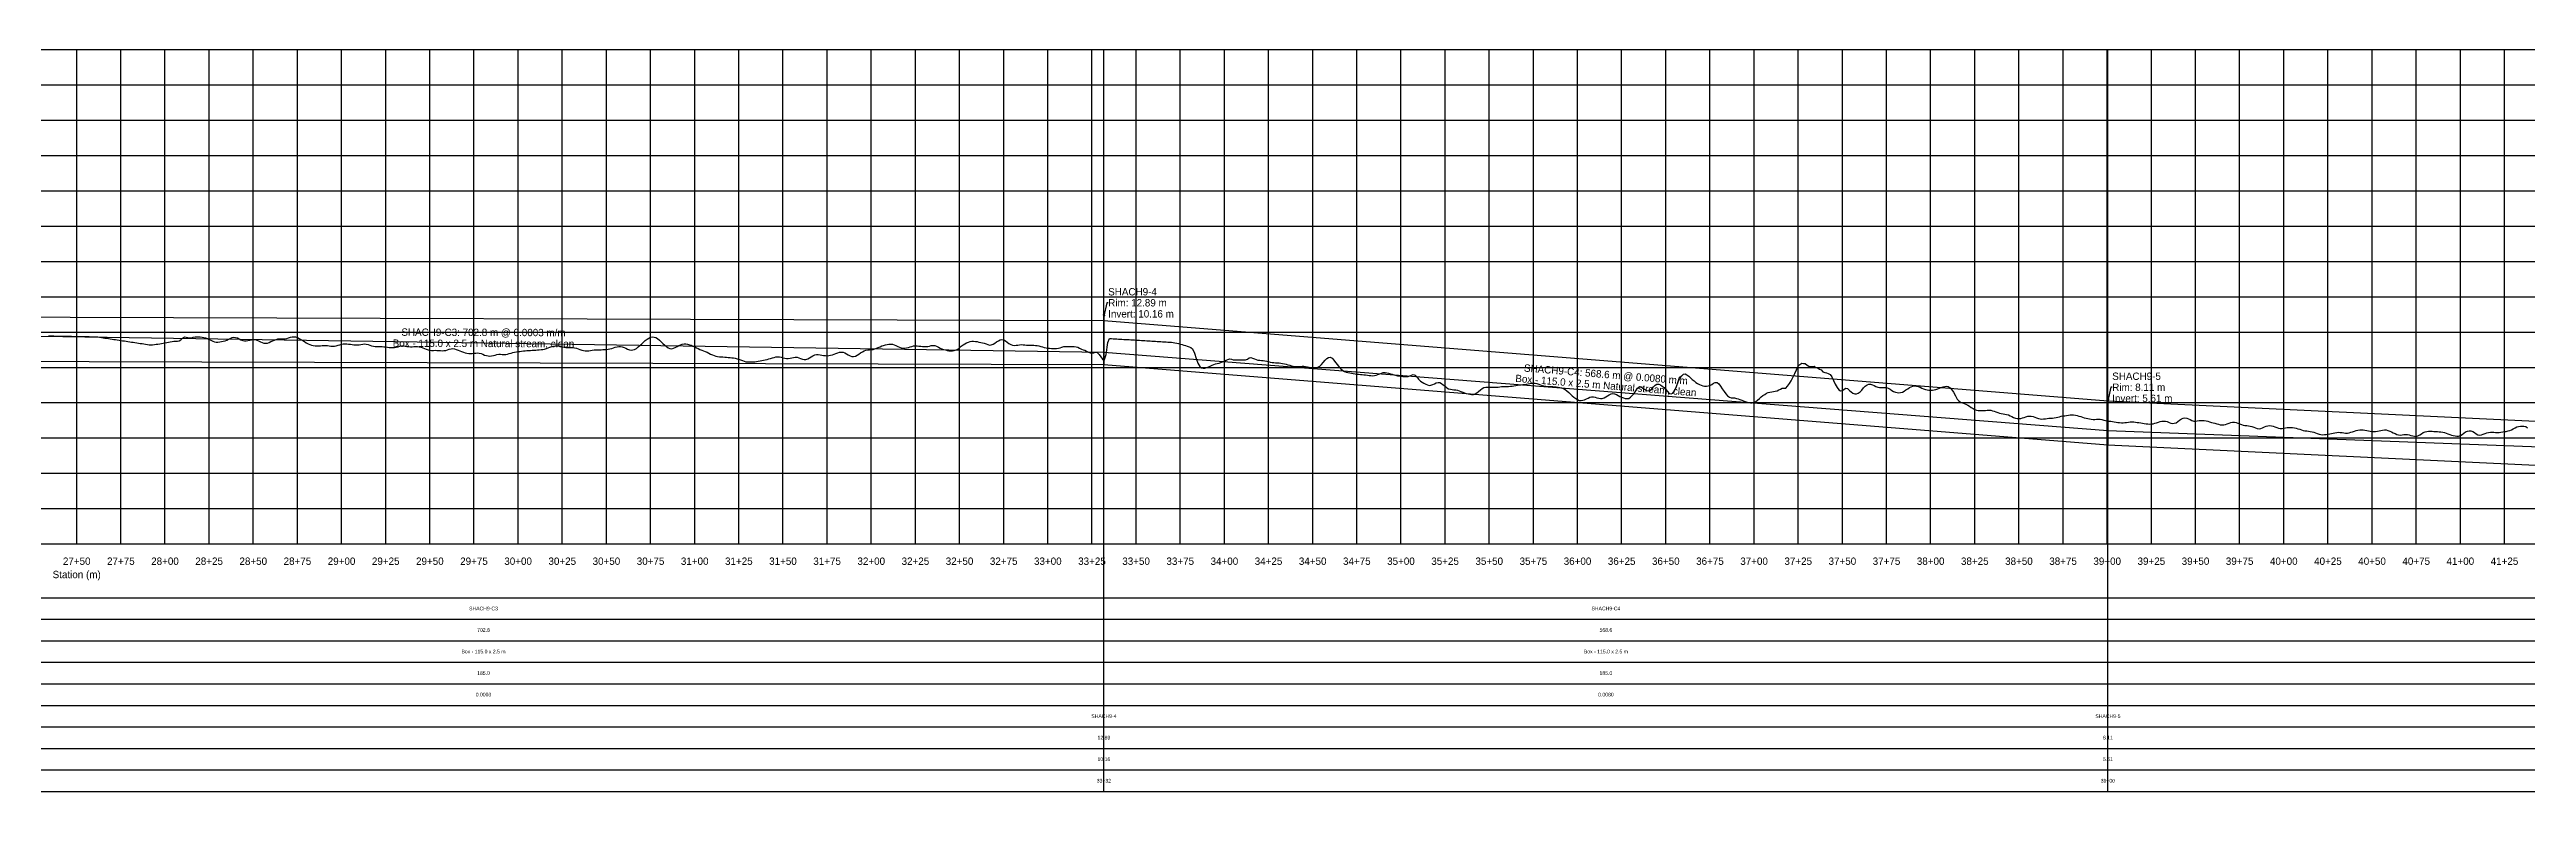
# Model space of a CAD drawing. Extents: x -64 to 5525, y -140 to 288.
# Drawn here: x 2735 to 4137, y -140 to 280 of the extents above; entities that cross this region are included whole.
import ezdxf
from ezdxf.enums import TextEntityAlignment as Align

# ---------------------------------------------------------------- set-up
doc = ezdxf.new("R2010")
doc.units = 0
for name, color, linetype in [('Annotation', 7, 'Continuous'), ('Annotation_Table', 254, 'Continuous'), ('Crown', 7, 'Continuous'), ('Grid', 254, 'Continuous'), ('Grid_Text', 7, 'Continuous'), ('Ground_Elevation', 3, 'Continuous'), ('Hydraulic_Grade', 5, 'Continuous'), ('Invert', 7, 'Continuous'), ('Structure', 7, 'Continuous')]:
    doc.layers.add(name, color=color, linetype=linetype)

msp = doc.modelspace()

# ---------------------------------------------------------------- linework, layer by layer
at = {"layer": 'Annotation', "color": 0}
for points in [[(3331.76, 128.94), (3331.56, 129.92), (3332.35, 129.74)], [(3900.4, 81.1), (3900.2, 82.08), (3900.99, 81.9)]]:
    msp.add_lwpolyline(points, close=True, dxfattribs=at)
for points in [[(3334.2, 136.56), (3333.46, 136.56), (3331.76, 128.94)], [(3902.84, 88.72), (3902.1, 88.72), (3900.4, 81.1)]]:
    msp.add_lwpolyline(points, dxfattribs=at)
at = {"layer": 'Annotation_Table', "color": 254}
for points in [[(3331.76, -140.21), (3331.76, 280)], [(3900.4, -140.21), (3900.4, 280)], [(-25, -30.48), (5499.95, -30.48)], [(-25, -42.67), (5499.95, -42.67)], [(-25, -54.86), (5499.95, -54.86)], [(-25, -67.06), (5499.95, -67.06)], [(-25, -79.25), (5499.95, -79.25)], [(-25, -91.44), (5499.95, -91.44)], [(-25, -103.63), (5499.95, -103.63)], [(-25, -115.82), (5499.95, -115.82)], [(-25, -128.02), (5499.95, -128.02)], [(-25, -140.21), (5499.95, -140.21)]]:
    msp.add_lwpolyline(points, dxfattribs=at)
at = {"layer": 'Crown', "color": 0}
for points in [[(2629, 128.72), (3331.76, 126.61)], [(3331.76, 126.61), (3331.76, 126.61)], [(3331.76, 126.61), (3900.4, 81.1)], [(3900.4, 81.1), (3900.4, 81.1)], [(3900.4, 81.1), (4695, 43.34)]]:
    msp.add_lwpolyline(points, dxfattribs=at)
at = {"layer": 'Grid', "color": 254}
for points in [[(-25, 280), (5500, 280)], [(2750, 0), (2750, 280)], [(2775, 0), (2775, 280)], [(2800, 0), (2800, 280)], [(2825, 0), (2825, 280)], [(2850, 0), (2850, 280)], [(2875, 0), (2875, 280)], [(2900, 0), (2900, 280)], [(2925, 0), (2925, 280)], [(2950, 0), (2950, 280)], [(2975, 0), (2975, 280)], [(3000, 0), (3000, 280)], [(3025, 0), (3025, 280)], [(3050, 0), (3050, 280)], [(3075, 0), (3075, 280)], [(3100, 0), (3100, 280)], [(3125, 0), (3125, 280)], [(3150, 0), (3150, 280)], [(3175, 0), (3175, 280)], [(3200, 0), (3200, 280)], [(3225, 0), (3225, 280)], [(3250, 0), (3250, 280)], [(3275, 0), (3275, 280)], [(3300, 0), (3300, 280)], [(3325, 0), (3325, 280)], [(3350, 0), (3350, 280)], [(3375, 0), (3375, 280)], [(3400, 0), (3400, 280)], [(3425, 0), (3425, 280)], [(3450, 0), (3450, 280)], [(3475, 0), (3475, 280)], [(3500, 0), (3500, 280)], [(3525, 0), (3525, 280)], [(3550, 0), (3550, 280)], [(3575, 0), (3575, 280)], [(3600, 0), (3600, 280)], [(3625, 0), (3625, 280)], [(3650, 0), (3650, 280)], [(3675, 0), (3675, 280)], [(3700, 0), (3700, 280)], [(3725, 0), (3725, 280)], [(3750, 0), (3750, 280)], [(3775, 0), (3775, 280)], [(3800, 0), (3800, 280)], [(3825, 0), (3825, 280)], [(3850, 0), (3850, 280)], [(3875, 0), (3875, 280)], [(3900, 0), (3900, 280)], [(3925, 0), (3925, 280)], [(3950, 0), (3950, 280)], [(3975, 0), (3975, 280)], [(4000, 0), (4000, 280)], [(4025, 0), (4025, 280)], [(4050, 0), (4050, 280)], [(4075, 0), (4075, 280)], [(4100, 0), (4100, 280)], [(4125, 0), (4125, 280)], [(-25, 260), (5500, 260)], [(-25, 240), (5500, 240)], [(-25, 220), (5500, 220)], [(-25, 200), (5500, 200)], [(-25, 180), (5500, 180)], [(-25, 160), (5500, 160)], [(-25, 140), (5500, 140)], [(-25, 120), (5500, 120)], [(-25, 100), (5500, 100)], [(-25, 80), (5500, 80)], [(-25, 60), (5500, 60)], [(-25, 40), (5500, 40)], [(-25, 20), (5500, 20)], [(-25, 0), (5500, 0)]]:
    msp.add_lwpolyline(points, dxfattribs=at)
at = {"layer": 'Ground_Elevation', "color": 3}
msp.add_lwpolyline([(2734, 117.82), (2735, 117.8), (2736, 117.78), (2737, 117.76), (2738, 117.74), (2739, 117.72), (2740, 117.71), (2741, 117.69), (2742, 117.67), (2743, 117.65), (2744, 117.63), (2745, 117.61), (2746, 117.6), (2747, 117.58), (2748, 117.56), (2749, 117.54), (2750, 117.52), (2751, 117.5), (2752, 117.49), (2753, 117.47), (2754, 117.45), (2755, 117.43), (2756, 117.41), (2757, 117.39), (2758, 117.36), (2759, 117.34), (2760, 117.32), (2761, 117.29), (2762, 117.2), (2763, 117.06), (2764, 116.91), (2765, 116.76), (2766, 116.62), (2767, 116.46), (2768, 116.31), (2769, 116.16), (2770, 116.01), (2771, 115.86), (2772, 115.71), (2773, 115.55), (2774, 115.4), (2775, 115.25), (2776, 115.11), (2777, 114.95), (2778, 114.79), (2779, 114.64), (2780, 114.49), (2781, 114.34), (2782, 114.19), (2783, 114.04), (2784, 113.89), (2785, 113.74), (2786, 113.59), (2787, 113.43), (2788, 113.28), (2789, 113.13), (2790, 112.98), (2791, 112.84), (2792, 112.76), (2793, 112.79), (2794, 112.92), (2795, 113.07), (2796, 113.22), (2797, 113.4), (2798, 113.57), (2799, 113.75), (2800, 113.91), (2801, 114.05), (2802, 114.19), (2803, 114.37), (2804, 114.61), (2805, 114.84), (2806, 114.87), (2807, 114.89), (2808, 115.04), (2809, 115.52), (2810, 116.57), (2811, 117.21), (2812, 117.14), (2813, 116.92), (2814, 116.74), (2815, 116.73), (2816, 117), (2817, 117.31), (2818, 117.3), (2819, 117.27), (2820, 117.24), (2821, 117.16), (2822, 116.98), (2823, 116.68), (2824, 116.28), (2825, 115.79), (2826, 115.33), (2827, 114.91), (2828, 114.54), (2829, 114.31), (2830, 114.26), (2831, 114.37), (2832, 114.55), (2833, 114.76), (2834, 115.04), (2835, 115.44), (2836, 115.92), (2837, 116.43), (2838, 116.83), (2839, 117.04), (2840, 116.98), (2841, 116.64), (2842, 116.12), (2843, 115.62), (2844, 115.26), (2845, 115.07), (2846, 115.04), (2847, 115.18), (2848, 115.41), (2849, 115.65), (2850, 115.81), (2851, 115.74), (2852, 115.44), (2853, 114.96), (2854, 114.45), (2855, 114.03), (2856, 113.74), (2857, 113.65), (2858, 113.78), (2859, 114.12), (2860, 114.56), (2861, 115.02), (2862, 115.42), (2863, 115.79), (2864, 116.09), (2865, 116.22), (2866, 116.19), (2867, 116.12), (2868, 116.17), (2869, 116.38), (2870, 116.7), (2871, 117.01), (2872, 117.25), (2873, 117.36), (2874, 117.25), (2875, 116.91), (2876, 116.4), (2877, 115.78), (2878, 115.16), (2879, 114.55), (2880, 113.95), (2881, 113.41), (2882, 112.94), (2883, 112.6), (2884, 112.34), (2885, 112.19), (2886, 112.13), (2887, 112.16), (2888, 112.25), (2889, 112.34), (2890, 112.39), (2891, 112.37), (2892, 112.29), (2893, 112.12), (2894, 111.97), (2895, 111.91), (2896, 112), (2897, 112.22), (2898, 112.5), (2899, 112.82), (2900, 113.12), (2901, 113.32), (2902, 113.39), (2903, 113.34), (2904, 113.2), (2905, 113.04), (2906, 112.89), (2907, 112.76), (2908, 112.69), (2909, 112.7), (2910, 112.8), (2911, 112.99), (2912, 113.16), (2913, 113.23), (2914, 113.13), (2915, 112.87), (2916, 112.5), (2917, 112.17), (2918, 111.92), (2919, 111.8), (2920, 111.76), (2921, 111.76), (2922, 111.77), (2923, 111.76), (2924, 111.71), (2925, 111.59), (2926, 111.44), (2927, 111.27), (2928, 111.16), (2929, 111.15), (2930, 111.26), (2931, 111.45), (2932, 111.71), (2933, 111.97), (2934, 112.14), (2935, 112.16), (2936, 112.06), (2937, 111.89), (2938, 111.74), (2939, 111.67), (2940, 111.7), (2941, 111.79), (2942, 111.87), (2943, 111.85), (2944, 111.65), (2945, 111.34), (2946, 111), (2947, 110.63), (2948, 110.24), (2949, 109.89), (2950, 109.65), (2951, 109.57), (2952, 109.63), (2953, 109.66), (2954, 109.63), (2955, 109.56), (2956, 109.48), (2957, 109.43), (2958, 109.47), (2959, 109.61), (2960, 109.87), (2961, 110.22), (2962, 110.52), (2963, 110.66), (2964, 110.51), (2965, 110.2), (2966, 109.79), (2967, 109.32), (2968, 108.9), (2969, 108.55), (2970, 108.26), (2971, 108.03), (2972, 107.9), (2973, 107.89), (2974, 107.92), (2975, 108), (2976, 108.09), (2977, 108.13), (2978, 108.05), (2979, 107.78), (2980, 107.39), (2981, 106.96), (2982, 106.65), (2983, 106.45), (2984, 106.4), (2985, 106.48), (2986, 106.68), (2987, 106.97), (2988, 107.25), (2989, 107.4), (2990, 107.43), (2991, 107.37), (2992, 107.34), (2993, 107.34), (2994, 107.51), (2995, 107.75), (2996, 108.06), (2997, 108.34), (2998, 108.59), (2999, 108.81), (3000, 108.96), (3001, 109.04), (3002, 109.12), (3003, 109.26), (3004, 109.42), (3005, 109.53), (3006, 109.59), (3007, 109.63), (3008, 109.65), (3009, 109.68), (3010, 109.74), (3011, 109.85), (3012, 109.96), (3013, 110.04), (3014, 110.15), (3015, 110.35), (3016, 110.62), (3017, 111), (3018, 111.39), (3019, 111.74), (3020, 112.02), (3021, 112.2), (3022, 112.25), (3023, 112.17), (3024, 111.92), (3025, 111.61), (3026, 111.36), (3027, 111.21), (3028, 111.19), (3029, 111.27), (3030, 111.31), (3031, 111.25), (3032, 111.08), (3033, 110.79), (3034, 110.44), (3035, 110.07), (3036, 109.75), (3037, 109.52), (3038, 109.42), (3039, 109.39), (3040, 109.42), (3041, 109.57), (3042, 109.75), (3043, 109.86), (3044, 109.87), (3045, 109.85), (3046, 109.88), (3047, 109.98), (3048, 110.06), (3049, 110.11), (3050, 110.13), (3051, 110.26), (3052, 110.47), (3053, 110.76), (3054, 111.1), (3055, 111.43), (3056, 111.68), (3057, 111.77), (3058, 111.74), (3059, 111.58), (3060, 111.29), (3061, 110.85), (3062, 110.36), (3063, 109.99), (3064, 109.8), (3065, 109.83), (3066, 110.13), (3067, 110.73), (3068, 111.54), (3069, 112.44), (3070, 113.34), (3071, 114.24), (3072, 115.14), (3073, 115.96), (3074, 116.62), (3075, 117.07), (3076, 117.26), (3077, 117.16), (3078, 116.83), (3079, 116.26), (3080, 115.4), (3081, 114.42), (3082, 113.43), (3083, 112.53), (3084, 111.75), (3085, 111.12), (3086, 110.7), (3087, 110.58), (3088, 110.8), (3089, 111.29), (3090, 111.89), (3091, 112.43), (3092, 112.83), (3093, 113.13), (3094, 113.31), (3095, 113.3), (3096, 113.1), (3097, 112.83), (3098, 112.47), (3099, 112.07), (3100, 111.62), (3101, 111.13), (3102, 110.65), (3103, 110.19), (3104, 109.76), (3105, 109.36), (3106, 108.96), (3107, 108.51), (3108, 108), (3109, 107.51), (3110, 107.06), (3111, 106.68), (3112, 106.37), (3113, 106.13), (3114, 106.01), (3115, 105.97), (3116, 105.9), (3117, 105.8), (3118, 105.68), (3119, 105.57), (3120, 105.49), (3121, 105.41), (3122, 105.31), (3123, 105.13), (3124, 104.89), (3125, 104.57), (3126, 104.2), (3127, 103.79), (3128, 103.44), (3129, 103.2), (3130, 103.12), (3131, 103.09), (3132, 103.06), (3133, 103.06), (3134, 103.12), (3135, 103.26), (3136, 103.45), (3137, 103.68), (3138, 103.91), (3139, 104.13), (3140, 104.32), (3141, 104.52), (3142, 104.74), (3143, 105), (3144, 105.31), (3145, 105.62), (3146, 105.87), (3147, 105.98), (3148, 105.93), (3149, 105.74), (3150, 105.46), (3151, 105.21), (3152, 105.05), (3153, 105.02), (3154, 105.11), (3155, 105.3), (3156, 105.55), (3157, 105.71), (3158, 105.69), (3159, 105.39), (3160, 104.97), (3161, 104.6), (3162, 104.42), (3163, 104.49), (3164, 104.79), (3165, 105.3), (3166, 105.92), (3167, 106.54), (3168, 107), (3169, 107.22), (3170, 107.21), (3171, 107.06), (3172, 106.88), (3173, 106.74), (3174, 106.65), (3175, 106.61), (3176, 106.67), (3177, 106.85), (3178, 107.12), (3179, 107.46), (3180, 107.84), (3181, 108.22), (3182, 108.51), (3183, 108.65), (3184, 108.53), (3185, 108.15), (3186, 107.62), (3187, 107.02), (3188, 106.49), (3189, 106.15), (3190, 106.09), (3191, 106.32), (3192, 106.83), (3193, 107.5), (3194, 108.2), (3195, 108.83), (3196, 109.33), (3197, 109.67), (3198, 109.87), (3199, 109.96), (3200, 110.03), (3201, 110.16), (3202, 110.43), (3203, 110.82), (3204, 111.26), (3205, 111.71), (3206, 112.11), (3207, 112.44), (3208, 112.7), (3209, 112.92), (3210, 113.07), (3211, 113.13), (3212, 113.04), (3213, 112.76), (3214, 112.32), (3215, 111.8), (3216, 111.35), (3217, 111.02), (3218, 110.84), (3219, 110.82), (3220, 110.96), (3221, 111.23), (3222, 111.55), (3223, 111.87), (3224, 112.11), (3225, 112.22), (3226, 112.18), (3227, 112.05), (3228, 111.91), (3229, 111.81), (3230, 111.75), (3231, 111.75), (3232, 111.85), (3233, 112.07), (3234, 112.31), (3235, 112.43), (3236, 112.31), (3237, 111.95), (3238, 111.45), (3239, 110.95), (3240, 110.52), (3241, 110.16), (3242, 109.87), (3243, 109.6), (3244, 109.42), (3245, 109.36), (3246, 109.39), (3247, 109.57), (3248, 109.87), (3249, 110.36), (3250, 111.09), (3251, 112), (3252, 112.83), (3253, 113.33), (3254, 113.81), (3255, 114.23), (3256, 114.56), (3257, 114.75), (3258, 114.8), (3259, 114.73), (3260, 114.56), (3261, 114.32), (3262, 114.07), (3263, 113.86), (3264, 113.72), (3265, 113.38), (3266, 112.89), (3267, 112.62), (3268, 112.68), (3269, 113.04), (3270, 113.65), (3271, 114.39), (3272, 115.08), (3273, 115.59), (3274, 115.78), (3275, 115.58), (3276, 115.05), (3277, 114.29), (3278, 113.5), (3279, 112.88), (3280, 112.51), (3281, 112.4), (3282, 112.49), (3283, 112.65), (3284, 112.78), (3285, 112.86), (3286, 112.84), (3287, 112.71), (3288, 112.57), (3289, 112.49), (3290, 112.49), (3291, 112.51), (3292, 112.51), (3293, 112.46), (3294, 112.33), (3295, 112.11), (3296, 111.81), (3297, 111.53), (3298, 111.28), (3299, 111.07), (3300, 110.89), (3301, 110.77), (3302, 110.71), (3303, 110.69), (3304, 110.68), (3305, 110.7), (3306, 110.8), (3307, 111.05), (3308, 111.45), (3309, 111.76), (3310, 111.84), (3311, 111.84), (3312, 111.83), (3313, 111.81), (3314, 111.79), (3315, 111.77), (3316, 111.69), (3317, 111.39), (3318, 110.87), (3319, 110.37), (3320, 110.01), (3321, 109.66), (3322, 109.18), (3323, 108.67), (3324, 108.25), (3325, 108.06), (3326, 108.26), (3327, 108.6), (3328, 108.35), (3329, 107.34), (3330, 105.96), (3331, 104.61), (3332, 103.91), (3333, 107.29), (3334, 114.04), (3335, 116.27), (3336, 116.28), (3337, 116.22), (3338, 116.17), (3339, 116.1), (3340, 116.04), (3341, 115.98), (3342, 115.91), (3343, 115.85), (3344, 115.8), (3345, 115.73), (3346, 115.68), (3347, 115.61), (3348, 115.55), (3349, 115.49), (3350, 115.43), (3351, 115.37), (3352, 115.31), (3353, 115.24), (3354, 115.18), (3355, 115.13), (3356, 115.06), (3357, 115.01), (3358, 114.94), (3359, 114.88), (3360, 114.82), (3361, 114.76), (3362, 114.7), (3363, 114.64), (3364, 114.58), (3365, 114.51), (3366, 114.46), (3367, 114.39), (3368, 114.34), (3369, 114.27), (3370, 114.21), (3371, 114.13), (3372, 113.95), (3373, 113.7), (3374, 113.45), (3375, 113.18), (3376, 112.89), (3377, 112.6), (3378, 112.29), (3379, 111.98), (3380, 111.66), (3381, 111.32), (3382, 110.53), (3383, 108.11), (3384, 104.98), (3385, 102.37), (3386, 100.57), (3387, 99.66), (3388, 99.5), (3389, 99.61), (3390, 99.86), (3391, 100.25), (3392, 100.73), (3393, 101.21), (3394, 101.61), (3395, 101.93), (3396, 102.19), (3397, 102.44), (3398, 102.74), (3399, 103.13), (3400, 103.59), (3401, 104.06), (3402, 104.48), (3403, 104.73), (3404, 104.61), (3405, 104.34), (3406, 104.26), (3407, 104.25), (3408, 104.26), (3409, 104.27), (3410, 104.28), (3411, 104.28), (3412, 104.32), (3413, 104.63), (3414, 105.31), (3415, 105.65), (3416, 105.28), (3417, 104.76), (3418, 104.37), (3419, 104.14), (3420, 104.01), (3421, 103.94), (3422, 103.86), (3423, 103.74), (3424, 103.53), (3425, 103.27), (3426, 103.01), (3427, 102.82), (3428, 102.69), (3429, 102.61), (3430, 102.54), (3431, 102.47), (3432, 102.36), (3433, 102.2), (3434, 101.99), (3435, 101.73), (3436, 101.45), (3437, 101.16), (3438, 100.9), (3439, 100.68), (3440, 100.52), (3441, 100.42), (3442, 100.43), (3443, 100.51), (3444, 100.6), (3445, 100.59), (3446, 100.47), (3447, 100.29), (3448, 100.11), (3449, 99.89), (3450, 99.64), (3451, 99.51), (3452, 99.62), (3453, 100.01), (3454, 100.65), (3455, 101.6), (3456, 102.79), (3457, 104.09), (3458, 105.1), (3459, 105.65), (3460, 105.69), (3461, 105.12), (3462, 104.07), (3463, 102.7), (3464, 101.33), (3465, 100.12), (3466, 99.09), (3467, 98.26), (3468, 97.69), (3469, 97.35), (3470, 97.14), (3471, 96.92), (3472, 96.67), (3473, 96.43), (3474, 96.26), (3475, 96.15), (3476, 96.05), (3477, 95.95), (3478, 95.88), (3479, 95.83), (3480, 95.75), (3481, 95.61), (3482, 95.43), (3483, 95.3), (3484, 95.24), (3485, 95.35), (3486, 95.62), (3487, 96), (3488, 96.4), (3489, 96.74), (3490, 96.99), (3491, 97.07), (3492, 96.96), (3493, 96.69), (3494, 96.35), (3495, 96.05), (3496, 95.77), (3497, 95.51), (3498, 95.28), (3499, 95.12), (3500, 95), (3501, 94.88), (3502, 94.76), (3503, 94.74), (3504, 94.88), (3505, 95.13), (3506, 95.54), (3507, 95.91), (3508, 95.65), (3509, 94.59), (3510, 93.29), (3511, 92.23), (3512, 91.58), (3513, 91.05), (3514, 90.51), (3515, 90.04), (3516, 89.8), (3517, 89.85), (3518, 90.23), (3519, 90.75), (3520, 91.22), (3521, 91.44), (3522, 91.33), (3523, 90.85), (3524, 90.11), (3525, 89.25), (3526, 88.44), (3527, 87.87), (3528, 87.58), (3529, 87.44), (3530, 87.35), (3531, 87.22), (3532, 87.04), (3533, 86.75), (3534, 86.35), (3535, 85.93), (3536, 85.55), (3537, 85.23), (3538, 84.97), (3539, 84.74), (3540, 84.55), (3541, 84.58), (3542, 84.92), (3543, 85.54), (3544, 86.37), (3545, 87.23), (3546, 87.95), (3547, 88.5), (3548, 88.79), (3549, 88.85), (3550, 88.82), (3551, 88.81), (3552, 88.82), (3553, 88.82), (3554, 88.81), (3555, 88.84), (3556, 88.95), (3557, 89.08), (3558, 89.17), (3559, 89.18), (3560, 89.15), (3561, 89.17), (3562, 89.25), (3563, 89.38), (3564, 89.56), (3565, 89.78), (3566, 89.95), (3567, 90.07), (3568, 90.16), (3569, 90.27), (3570, 90.37), (3571, 90.51), (3572, 90.66), (3573, 90.82), (3574, 90.95), (3575, 90.98), (3576, 90.95), (3577, 90.77), (3578, 90.44), (3579, 90.08), (3580, 89.73), (3581, 89.45), (3582, 89.26), (3583, 89.15), (3584, 89.1), (3585, 89.11), (3586, 89.11), (3587, 89.03), (3588, 88.94), (3589, 88.8), (3590, 88.61), (3591, 88.34), (3592, 87.96), (3593, 87.43), (3594, 86.66), (3595, 85.77), (3596, 84.83), (3597, 83.95), (3598, 83.1), (3599, 82.39), (3600, 81.7), (3601, 81.25), (3602, 81.16), (3603, 81.38), (3604, 81.69), (3605, 82.15), (3606, 82.6), (3607, 83.03), (3608, 83.27), (3609, 83.32), (3610, 83.09), (3611, 82.82), (3612, 82.53), (3613, 82.33), (3614, 82.34), (3615, 82.75), (3616, 83.28), (3617, 83.91), (3618, 84.5), (3619, 84.93), (3620, 85.16), (3621, 84.99), (3622, 84.53), (3623, 84), (3624, 83.48), (3625, 83.03), (3626, 82.65), (3627, 82.34), (3628, 82.28), (3629, 82.43), (3630, 83.08), (3631, 84.04), (3632, 85.26), (3633, 86.78), (3634, 88.12), (3635, 88.92), (3636, 88.92), (3637, 88.25), (3638, 87.55), (3639, 86.91), (3640, 86.69), (3641, 86.96), (3642, 87.75), (3643, 88.88), (3644, 89.84), (3645, 90.52), (3646, 90.5), (3647, 90.02), (3648, 89.33), (3649, 88.52), (3650, 87.39), (3651, 86.27), (3652, 85.27), (3653, 85.04), (3654, 85.44), (3655, 86.78), (3656, 89.12), (3657, 91.83), (3658, 93.86), (3659, 95.15), (3660, 96.22), (3661, 96.36), (3662, 95.78), (3663, 95.01), (3664, 94.09), (3665, 93.15), (3666, 92.27), (3667, 91.49), (3668, 90.83), (3669, 90.3), (3670, 89.92), (3671, 89.6), (3672, 89.41), (3673, 89.4), (3674, 89.46), (3675, 89.69), (3676, 90.25), (3677, 91.02), (3678, 91.45), (3679, 91.42), (3680, 90.7), (3681, 89.42), (3682, 87.89), (3683, 86.38), (3684, 85.03), (3685, 83.96), (3686, 83.16), (3687, 82.78), (3688, 82.7), (3689, 82.66), (3690, 82.45), (3691, 82.14), (3692, 81.81), (3693, 81.39), (3694, 80.96), (3695, 80.59), (3696, 80.3), (3697, 80.09), (3698, 79.91), (3699, 79.88), (3700, 80.13), (3701, 80.69), (3702, 81.48), (3703, 82.33), (3704, 83.23), (3705, 84.01), (3706, 84.69), (3707, 85.35), (3708, 85.74), (3709, 85.91), (3710, 86.08), (3711, 86.31), (3712, 86.51), (3713, 86.72), (3714, 87.18), (3715, 87.67), (3716, 88.18), (3717, 88.18), (3718, 88.21), (3719, 89.28), (3720, 90.83), (3721, 92.28), (3722, 94.24), (3723, 96.54), (3724, 98.55), (3725, 100.62), (3726, 101.53), (3727, 102.35), (3728, 102.2), (3729, 102.22), (3730, 101.2), (3731, 100.66), (3732, 100.57), (3733, 100.54), (3734, 100.65), (3735, 99.96), (3736, 99.72), (3737, 99.04), (3738, 98.5), (3739, 97.45), (3740, 97.01), (3741, 96.88), (3742, 96.57), (3743, 95.9), (3744, 94.56), (3745, 92.58), (3746, 90.41), (3747, 88.52), (3748, 87.27), (3749, 86.72), (3750, 86.91), (3751, 87.73), (3752, 88.25), (3753, 87.94), (3754, 86.92), (3755, 86.09), (3756, 85.41), (3757, 85.01), (3758, 85.02), (3759, 85.4), (3760, 86.13), (3761, 87.16), (3762, 88.32), (3763, 89.34), (3764, 90.08), (3765, 90.48), (3766, 90.48), (3767, 90.17), (3768, 89.67), (3769, 89.18), (3770, 88.82), (3771, 88.63), (3772, 88.58), (3773, 88.61), (3774, 88.64), (3775, 88.53), (3776, 88.22), (3777, 87.64), (3778, 86.98), (3779, 86.33), (3780, 85.93), (3781, 85.77), (3782, 85.64), (3783, 85.7), (3784, 86), (3785, 86.55), (3786, 87.23), (3787, 87.91), (3788, 88.52), (3789, 89.03), (3790, 89.36), (3791, 89.49), (3792, 89.4), (3793, 89.12), (3794, 88.73), (3795, 88.27), (3796, 87.82), (3797, 87.46), (3798, 87.2), (3799, 87.05), (3800, 87.02), (3801, 87.09), (3802, 87.26), (3803, 87.53), (3804, 87.86), (3805, 88.24), (3806, 88.63), (3807, 88.98), (3808, 89.24), (3809, 89.33), (3810, 89.06), (3811, 88.35), (3812, 87.31), (3813, 85.99), (3814, 83.92), (3815, 82.05), (3816, 80.95), (3817, 80.36), (3818, 79.97), (3819, 79.61), (3820, 79.21), (3821, 78.67), (3822, 78.02), (3823, 77.31), (3824, 76.61), (3825, 76.07), (3826, 75.76), (3827, 75.63), (3828, 75.58), (3829, 75.55), (3830, 75.56), (3831, 75.65), (3832, 75.78), (3833, 75.82), (3834, 75.67), (3835, 75.42), (3836, 75.13), (3837, 74.83), (3838, 74.49), (3839, 74.13), (3840, 73.86), (3841, 73.7), (3842, 73.54), (3843, 73.32), (3844, 73.03), (3845, 72.63), (3846, 72.15), (3847, 71.65), (3848, 71.24), (3849, 71.02), (3850, 70.96), (3851, 71.08), (3852, 71.35), (3853, 71.67), (3854, 72.02), (3855, 72.29), (3856, 72.42), (3857, 72.36), (3858, 72.12), (3859, 71.74), (3860, 71.35), (3861, 71.01), (3862, 70.79), (3863, 70.71), (3864, 70.75), (3865, 70.89), (3866, 71.08), (3867, 71.2), (3868, 71.25), (3869, 71.28), (3870, 71.35), (3871, 71.52), (3872, 71.73), (3873, 71.99), (3874, 72.26), (3875, 72.46), (3876, 72.63), (3877, 72.82), (3878, 72.99), (3879, 73.08), (3880, 73.1), (3881, 73.04), (3882, 72.89), (3883, 72.68), (3884, 72.43), (3885, 72.09), (3886, 71.69), (3887, 71.38), (3888, 71.15), (3889, 70.95), (3890, 70.75), (3891, 70.58), (3892, 70.51), (3893, 70.55), (3894, 70.62), (3895, 70.67), (3896, 70.63), (3897, 70.43), (3898, 70.17), (3899, 69.92), (3900, 69.74), (3901, 69.59), (3902, 69.46), (3903, 69.34), (3904, 69.17), (3905, 68.96), (3906, 68.79), (3907, 68.69), (3908, 68.62), (3909, 68.63), (3910, 68.71), (3911, 68.81), (3912, 68.96), (3913, 69.1), (3914, 69.16), (3915, 69.11), (3916, 69), (3917, 68.85), (3918, 68.71), (3919, 68.54), (3920, 68.37), (3921, 68.19), (3922, 68.05), (3923, 67.96), (3924, 67.91), (3925, 67.93), (3926, 68.05), (3927, 68.33), (3928, 68.66), (3929, 69.02), (3930, 69.32), (3931, 69.52), (3932, 69.59), (3933, 69.52), (3934, 69.25), (3935, 68.84), (3936, 68.43), (3937, 68.21), (3938, 68.3), (3939, 68.66), (3940, 69.28), (3941, 70.09), (3942, 70.81), (3943, 71.27), (3944, 71.44), (3945, 71.31), (3946, 70.92), (3947, 70.38), (3948, 69.85), (3949, 69.58), (3950, 69.6), (3951, 69.74), (3952, 69.84), (3953, 69.83), (3954, 69.84), (3955, 69.87), (3956, 69.8), (3957, 69.5), (3958, 69.05), (3959, 68.73), (3960, 68.53), (3961, 68.33), (3962, 68.05), (3963, 67.75), (3964, 67.52), (3965, 67.42), (3966, 67.46), (3967, 67.69), (3968, 68.02), (3969, 68.39), (3970, 68.7), (3971, 68.87), (3972, 68.87), (3973, 68.7), (3974, 68.39), (3975, 68.02), (3976, 67.64), (3977, 67.32), (3978, 67.13), (3979, 67.02), (3980, 66.87), (3981, 66.7), (3982, 66.51), (3983, 66.19), (3984, 65.8), (3985, 65.38), (3986, 65.25), (3987, 65.44), (3988, 65.82), (3989, 66.25), (3990, 66.63), (3991, 66.92), (3992, 67.04), (3993, 66.95), (3994, 66.69), (3995, 66.36), (3996, 65.99), (3997, 65.62), (3998, 65.4), (3999, 65.37), (4000, 65.49), (4001, 65.68), (4002, 65.87), (4003, 65.98), (4004, 65.99), (4005, 65.9), (4006, 65.73), (4007, 65.51), (4008, 65.22), (4009, 64.9), (4010, 64.55), (4011, 64.28), (4012, 64.09), (4013, 63.95), (4014, 63.84), (4015, 63.71), (4016, 63.54), (4017, 63.27), (4018, 62.93), (4019, 62.56), (4020, 62.21), (4021, 61.98), (4022, 61.87), (4023, 61.88), (4024, 61.99), (4025, 62.17), (4026, 62.4), (4027, 62.61), (4028, 62.81), (4029, 62.98), (4030, 63.12), (4031, 63.2), (4032, 63.15), (4033, 63.01), (4034, 62.84), (4035, 62.76), (4036, 62.8), (4037, 62.98), (4038, 63.24), (4039, 63.54), (4040, 63.86), (4041, 64.17), (4042, 64.43), (4043, 64.56), (4044, 64.62), (4045, 64.59), (4046, 64.45), (4047, 64.25), (4048, 64), (4049, 63.77), (4050, 63.63), (4051, 63.62), (4052, 63.72), (4053, 63.91), (4054, 64.06), (4055, 64.2), (4056, 64.37), (4057, 64.53), (4058, 64.52), (4059, 64.25), (4060, 63.84), (4061, 63.43), (4062, 62.98), (4063, 62.47), (4064, 62.02), (4065, 61.74), (4066, 61.68), (4067, 61.79), (4068, 61.92), (4069, 61.95), (4070, 61.93), (4071, 61.74), (4072, 61.43), (4073, 61.15), (4074, 60.96), (4075, 60.9), (4076, 61.14), (4077, 61.7), (4078, 62.4), (4079, 63.04), (4080, 63.47), (4081, 63.71), (4082, 63.82), (4083, 63.8), (4084, 63.8), (4085, 63.75), (4086, 63.68), (4087, 63.6), (4088, 63.55), (4089, 63.47), (4090, 63.28), (4091, 63.02), (4092, 62.73), (4093, 62.41), (4094, 62), (4095, 61.65), (4096, 61.38), (4097, 61.19), (4098, 61.03), (4099, 61.08), (4100, 61.43), (4101, 62.03), (4102, 62.75), (4103, 63.39), (4104, 63.89), (4105, 64.13), (4106, 64.09), (4107, 63.69), (4108, 63.06), (4109, 62.35), (4110, 61.85), (4111, 61.68), (4112, 61.82), (4113, 62.14), (4114, 62.55), (4115, 62.89), (4116, 63.13), (4117, 63.26), (4118, 63.28), (4119, 63.21), (4120, 63.13), (4121, 63.09), (4122, 63.12), (4123, 63.24), (4124, 63.39), (4125, 63.58), (4126, 63.76), (4127, 63.97), (4128, 64.25), (4129, 64.64), (4130, 65.16), (4131, 65.74), (4132, 66.23), (4133, 66.51), (4134, 66.67), (4135, 66.77), (4136, 66.78), (4137, 66.41), (4138, 65.65)], dxfattribs=at)
at = {"layer": 'Hydraulic_Grade', "color": 5}
for points in [[(2629, 119.11), (3331.76, 108.55)], [(3331.76, 108.55), (3331.76, 108.55)], [(3331.76, 108.55), (3900.4, 64.22)], [(3900.4, 64.22), (3900.4, 64.22)], [(3900.4, 64.22), (4695, 34.2)]]:
    msp.add_lwpolyline(points, dxfattribs=at)
at = {"layer": 'Invert', "color": 0}
for points in [[(2629, 103.72), (3331.76, 101.61)], [(3331.76, 101.61), (3331.76, 101.61)], [(3331.76, 101.61), (3900.4, 56.1)], [(3900.4, 56.1), (3900.4, 56.1)], [(3900.4, 56.1), (4695, 18.34)]]:
    msp.add_lwpolyline(points, dxfattribs=at)
at = {"layer": 'Structure', "color": 0}
for points in [[(3331.76, 128.94), (3331.76, 101.61)], [(3331.76, 128.94), (3331.76, 101.61)], [(3900.4, 81.1), (3900.4, 56.1)], [(3900.4, 81.1), (3900.4, 56.1)]]:
    msp.add_lwpolyline(points, dxfattribs=at)

# ---------------------------------------------------------------- texts
at = {"layer": 'Annotation', "color": 0}
for s, height, p in [('SHACH9-4', 4.167, (3334.2, 142.81)), ('Rim: 12.89 m', 4.1667, (3334.2, 136.56)), ('Invert: 10.16 m', 4.1667, (3334.2, 130.31)), ('SHACH9-5', 4.167, (3902.84, 94.97)), ('Rim: 8.11 m', 4.1667, (3902.84, 88.72)), ('Invert: 5.61 m', 4.1667, (3902.84, 82.47))]:
    msp.add_text(s, height=height, dxfattribs=at).set_placement(p, align=Align.MIDDLE_LEFT)
for s, rotation, p in [('Box - 115.0 x 2.5 m Natural stream, clean', 359.82811, (2980.38, 113.56)), ('SHACH9-C3: 702.8 m @ 0.0003 m/m', 359.82811, (2980.38, 119.81)), ('SHACH9-C4: 568.6 m @ 0.0080 m/m', 355.42402, (3616.08, 96)), ('Box - 115.0 x 2.5 m Natural stream, clean', 355.42402, (3616.08, 89.75))]:
    msp.add_text(s, height=4.1667, rotation=rotation, dxfattribs=at).set_placement(p, align=Align.MIDDLE_CENTER)
at = {"layer": 'Annotation_Table', "color": 0}
for s, height, p in [('SHACH9-C3', 2.083, (2980.38, -36.58)), ('SHACH9-C4', 2.083, (3616.08, -36.58)), ('702.8', 2.083, (2980.38, -48.77)), ('568.6', 2.083, (3616.08, -48.77)), ('Box - 115.0 x 2.5 m', 2.0833, (2980.38, -60.96)), ('Box - 115.0 x 2.5 m', 2.0833, (3616.08, -60.96)), ('185.0', 2.083, (2980.38, -73.15)), ('185.0', 2.083, (3616.08, -73.15)), ('0.0003', 2.083, (2980.38, -85.34)), ('SHACH9-4', 2.083, (3331.76, -97.54)), ('0.0080', 2.083, (3616.08, -85.34)), ('SHACH9-5', 2.083, (3900.4, -97.54)), ('12.89', 2.083, (3331.76, -109.73)), ('8.11', 2.083, (3900.4, -109.73)), ('10.16', 2.083, (3331.76, -121.92)), ('5.61', 2.083, (3900.4, -121.92)), ('33+32', 2.083, (3331.76, -134.11)), ('39+00', 2.083, (3900.4, -134.11))]:
    msp.add_text(s, height=height, dxfattribs=at).set_placement(p, align=Align.MIDDLE_CENTER)
at = {"layer": 'Grid_Text', "color": 0}
for s, height, p in [('27+50', 4.167, (2750, -7.7)), ('27+75', 4.167, (2775, -7.7)), ('28+00', 4.167, (2800, -7.7)), ('28+25', 4.167, (2825, -7.7)), ('28+50', 4.167, (2850, -7.7)), ('28+75', 4.167, (2875, -7.7)), ('29+00', 4.167, (2900, -7.7)), ('29+25', 4.167, (2925, -7.7)), ('29+50', 4.167, (2950, -7.7)), ('29+75', 4.167, (2975, -7.7)), ('30+00', 4.167, (3000, -7.7)), ('30+25', 4.167, (3025, -7.7)), ('30+50', 4.167, (3050, -7.7)), ('30+75', 4.167, (3075, -7.7)), ('31+00', 4.167, (3100, -7.7)), ('31+25', 4.167, (3125, -7.7)), ('31+50', 4.167, (3150, -7.7)), ('31+75', 4.167, (3175, -7.7)), ('32+00', 4.167, (3200, -7.7)), ('32+25', 4.167, (3225, -7.7)), ('32+50', 4.167, (3250, -7.7)), ('32+75', 4.167, (3275, -7.7)), ('33+00', 4.167, (3300, -7.7)), ('33+25', 4.167, (3325, -7.7)), ('33+50', 4.167, (3350, -7.7)), ('33+75', 4.167, (3375, -7.7)), ('34+00', 4.167, (3400, -7.7)), ('34+25', 4.167, (3425, -7.7)), ('34+50', 4.167, (3450, -7.7)), ('34+75', 4.167, (3475, -7.7)), ('35+00', 4.167, (3500, -7.7)), ('35+25', 4.167, (3525, -7.7)), ('35+50', 4.167, (3550, -7.7)), ('35+75', 4.167, (3575, -7.7)), ('36+00', 4.167, (3600, -7.7)), ('36+25', 4.167, (3625, -7.7)), ('36+50', 4.167, (3650, -7.7)), ('36+75', 4.167, (3675, -7.7)), ('37+00', 4.167, (3700, -7.7)), ('37+25', 4.167, (3725, -7.7)), ('37+50', 4.167, (3750, -7.7)), ('37+75', 4.167, (3775, -7.7)), ('38+00', 4.167, (3800, -7.7)), ('38+25', 4.167, (3825, -7.7)), ('38+50', 4.167, (3850, -7.7)), ('38+75', 4.167, (3875, -7.7)), ('39+00', 4.167, (3900, -7.7)), ('39+25', 4.167, (3925, -7.7)), ('39+50', 4.167, (3950, -7.7)), ('39+75', 4.167, (3975, -7.7)), ('40+00', 4.167, (4000, -7.7)), ('40+25', 4.167, (4025, -7.7)), ('40+50', 4.167, (4050, -7.7)), ('40+75', 4.167, (4075, -7.7)), ('41+00', 4.167, (4100, -7.7)), ('41+25', 4.167, (4125, -7.7)), ('Station (m)', 4.1667, (2750, -15.24))]:
    msp.add_text(s, height=height, dxfattribs=at).set_placement(p, align=Align.TOP_CENTER)

doc.saveas('drawing.dxf')
